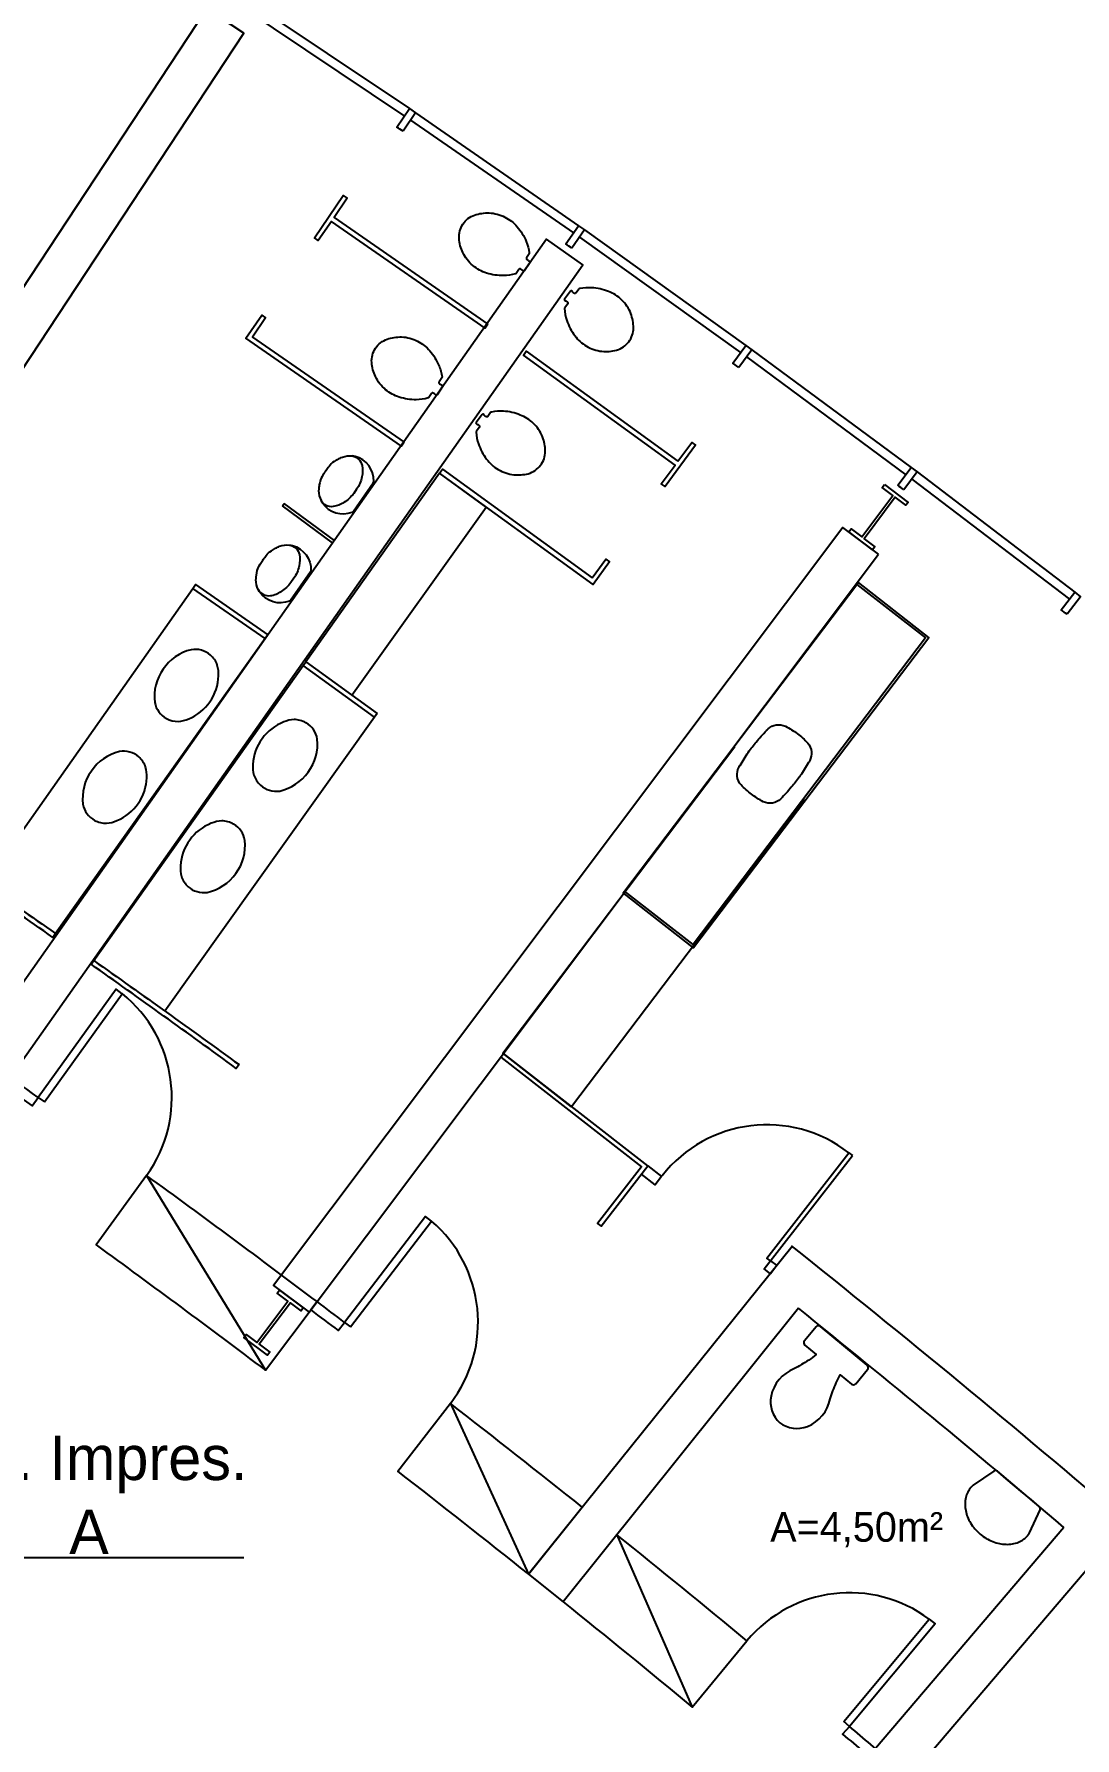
# Model space of a CAD drawing. Extents: x -1.7 to 87, y -33.6 to 19.
# Drawn here: x 63.54 to 70.56, y -8.9 to 2.6 of the extents above; entities that cross this region are included whole.
import ezdxf
from ezdxf import colors
from ezdxf.entities.mleader import LeaderData, LeaderLine
from ezdxf.math import Vec2, Vec3

# ---------------------------------------------------------------- set-up
doc = ezdxf.new("R2010")
doc.units = 0
for name, color, linetype in [('AR-ARMÁRIOS', 2, 'Continuous'), ('AR-DIV', 2, 'Continuous'), ('AR-ESQ', 2, 'Continuous'), ('AR-EST', 4, 'Continuous'), ('AR-PAR-ALV', 5, 'Continuous'), ('AR-PISO', 1, 'Continuous'), ('AR-POR', 1, 'Continuous'), ('AR-SAN', 2, 'Continuous'), ('AR-SMB', 1, 'Continuous'), ('AR-TXT', 2, 'Continuous')]:
    doc.layers.add(name, color=color, linetype=linetype)
doc.styles.add('1-125', font='stylu.ttf', dxfattribs={"height": 0.2})

# ---------------------------------------------------------------- blocks, each defined once
blk = doc.blocks.new('_Dot')
at = {"color": 0, "linetype": 'ByBlock', "lineweight": -2}
blk.add_line((-0.5, 0), (-1, 0), dxfattribs=at)
at = {"color": 0, "linetype": 'ByBlock', "const_width": 0.5}
blk.add_lwpolyline([(-0.25, 0, 1), (0.25, 0, 1)], format="xyb", close=True, dxfattribs=at)

msp = doc.modelspace()

# ---------------------------------------------------------------- linework, layer by layer
at = {"layer": 'AR-ARMÁRIOS'}
for points in [[(61.317, -2.363, 0.003411), (60.36, -1.743), (59.749, -2.701, -0.003383), (60.692, -3.311), (64.704, 2.775)], [(68.697, -5.996), (67.11, -7.979, -0.003383), (67.981, -8.689), (68.35, -8.241, 0.003386), (67.472, -7.526)]]:
    msp.add_lwpolyline(points, format="xyb", dxfattribs=at)
for points in [[(67.681, -5.036), (67.774, -5.108), (67.731, -5.163), (67.638, -5.091)], [(68.509, -5.676), (68.551, -5.709), (68.508, -5.764), (68.466, -5.731), (69.062, -4.966)]]:
    msp.add_lwpolyline(points, dxfattribs=at)
for points in [[(64.298, -5.1), (63.957, -5.569, -0.004286), (65.1, -6.415), (65.448, -5.952, 0.004282)], [(66.348, -6.639), (65.993, -7.098, -0.003383), (66.875, -7.792), (67.238, -7.339, 0.003386)]]:
    msp.add_lwpolyline(points, format="xyb", close=True, dxfattribs=at)
at = {"layer": 'AR-ARMÁRIOS', "color": 1}
for points in [[(64.298, -5.1), (65.1, -6.415)], [(66.348, -6.639), (66.875, -7.792)], [(67.472, -7.526), (67.981, -8.689)]]:
    msp.add_lwpolyline(points, dxfattribs=at)
at = {"layer": 'AR-DIV'}
for p, q in [((65.215, -0.58), (65.227, -0.564)), ((65.565, -0.813), (65.227, -0.564)), ((65.553, -0.829), (65.215, -0.58)), ((67.341, -5.424), (67.365, -5.443))]:
    msp.add_line(p, q, dxfattribs=at)
for points in [[(66.602, 0.646), (66.584, 0.62), (65.545, 1.34), (65.456, 1.21), (65.43, 1.228), (65.625, 1.514), (65.651, 1.497), (65.563, 1.366)], [(66.036, -0.151), (66.018, -0.177), (64.968, 0.551), (65.075, 0.707), (65.101, 0.689), (65.012, 0.559)], [(67.884, -0.279), (67.977, -0.152), (68.003, -0.171), (67.797, -0.45), (67.771, -0.432), (67.865, -0.305), (66.841, 0.438), (66.859, 0.464)], [(67.304, -1.066), (67.397, -0.939), (67.423, -0.958), (67.311, -1.11), (66.275, -0.359), (66.294, -0.333)], [(65.115, -1.45), (65.097, -1.475), (64.61, -1.138), (64.628, -1.112)], [(65.854, -1.981), (65.836, -2.007), (65.354, -1.658), (65.372, -1.632)]]:
    msp.add_lwpolyline(points, close=True, dxfattribs=at)
for points in [[(63.683, -3.467), (63.665, -3.493, 0.003376), (62.677, -2.81), (62.695, -2.784, -0.003377)], [(64.922, -4.352), (64.903, -4.377, 0.003393), (63.923, -3.674), (63.941, -3.649, -0.003394)], [(62.942, -4.134), (62.903, -4.192, -0.002281), (63.526, -4.631), (63.567, -4.574, 0.002285)], [(65.449, -5.952), (65.406, -6.008, -0.000692), (65.591, -6.147), (65.634, -6.092, 0.000694)], [(69.042, -8.819), (68.995, -8.871, -0.001144), (69.287, -9.118), (69.331, -9.064, -0.000085)]]:
    msp.add_lwpolyline(points, format="xyb", close=True, dxfattribs=at)
msp.add_lwpolyline([(66.688, -4.301), (67.639, -5.041), (67.341, -5.424), (67.365, -5.443), (67.681, -5.036), (66.706, -4.277)], dxfattribs=at)
at = {"layer": 'AR-ESQ'}
for points in [[(64.927, 2.796), (66.038, 2.051)], [(66.079, 2.023), (67.179, 1.262)], [(67.219, 1.233), (68.307, 0.455)], [(68.347, 0.426), (69.423, -0.37)], [(69.462, -0.399), (70.526, -1.211)]]:
    msp.add_lwpolyline(points, dxfattribs=at)
at = {"layer": 'AR-ESQ', "color": 1}
for points in [[(64.96, 2.846), (66.072, 2.101)], [(66.113, 2.073), (67.213, 1.311)], [(67.254, 1.282), (68.342, 0.503)], [(68.382, 0.474), (69.458, -0.321)], [(69.498, -0.351), (70.562, -1.163)]]:
    msp.add_lwpolyline(points, dxfattribs=at)
at = {"layer": 'AR-ESQ'}
for points in [[(66.029, 1.949, 0.000138), (65.987, 1.977), (66.072, 2.101), (66.113, 2.073)], [(67.168, 1.159, 0.000138), (67.127, 1.188), (67.213, 1.311), (67.254, 1.282)], [(69.408, -0.471, 0.000138), (69.368, -0.441), (69.458, -0.321), (69.498, -0.351)], [(70.51, -1.312, 0.000138), (70.47, -1.282), (70.562, -1.163), (70.602, -1.194)]]:
    msp.add_lwpolyline(points, format="xyb", close=True, dxfattribs=at)
msp.add_lwpolyline([(68.294, 0.353), (68.254, 0.382), (68.342, 0.503), (68.382, 0.474)], close=True, dxfattribs=at)
at = {"layer": 'AR-EST'}
for points in [[(69.279, -0.436), (69.438, -0.557), (69.423, -0.576), (69.351, -0.522), (69.141, -0.802), (69.213, -0.856), (69.198, -0.876), (69.038, -0.756), (69.053, -0.736), (69.125, -0.79), (69.335, -0.51), (69.263, -0.456), (69.279, -0.436)], [(65.195, -5.874), (65.355, -5.994), (65.34, -6.014), (65.268, -5.96), (65.057, -6.239), (65.129, -6.294), (65.114, -6.314), (64.954, -6.193), (64.969, -6.173), (65.041, -6.227), (65.252, -5.948), (65.18, -5.894), (65.195, -5.874)]]:
    msp.add_lwpolyline(points, dxfattribs=at)
at = {"layer": 'AR-PAR-ALV'}
for p, q in [((68.656, -5.579), (66.876, -7.792)), ((69.446, -9.162), (70.912, -7.442)), ((70.489, -7.476), (69.218, -8.968)), ((66.876, -7.792), (67.11, -7.979))]:
    msp.add_line(p, q, dxfattribs=at)
msp.add_lwpolyline([(60.692, -3.311), (60.942, -3.476), (64.955, 2.61), (64.704, 2.775)], dxfattribs=at)
msp.add_lwpolyline([(63.378, -4.44), (67.241, 1.047), (66.996, 1.219), (63.132, -4.267, -0.000897)], format="xyb", dxfattribs=at)
msp.add_lwpolyline([(69.238, -0.906), (68.998, -0.726), (65.155, -5.843), (65.395, -6.024)], close=True, dxfattribs=at)
for centre, radius, start, end in [((15.179, -72.643), 85.775, 49.47691, 51.43634), ((15.081, -72.757), 85.625, 49.67667, 51.23195)]:
    msp.add_arc(centre, radius, start, end, dxfattribs=at)
at = {"layer": 'AR-PISO'}
msp.add_arc((68.485, -5.657), 0.899, 52.0879, 141.9845, dxfattribs=at)
at = {"layer": 'AR-POR'}
for points in [[(63.608, -4.603), (64.133, -3.873), (64.093, -3.843), (63.567, -4.574)], [(65.673, -6.122), (66.221, -5.408), (66.181, -5.377), (65.634, -6.092)], [(69.003, -8.787), (69.58, -8.095), (69.619, -8.127), (69.042, -8.819)]]:
    msp.add_lwpolyline(points, close=True, dxfattribs=at)
msp.add_lwpolyline([(68.509, -5.676), (68.485, -5.658), (69.038, -4.947), (69.062, -4.966)], dxfattribs=at)
for centre, radius, start, end in [((63.568, -4.573), 0.9, 324.1905, 51.0943), ((65.635, -6.091), 0.9, 322.433, 49.3368), ((69.042, -8.818), 0.901, 53.3314, 140.2352)]:
    msp.add_arc(centre, radius, start, end, dxfattribs=at)
at = {"layer": 'AR-SAN', "color": 1}
for points in [[(66.609, 1.397, -0.107708), (66.716, 1.369, -0.104255), (66.799, 1.304, -0.082654), (66.86, 1.205, -0.060312), (66.881, 1.127, -0.161718), (66.88, 1.121), (66.863, 1.094, 0.449066), (66.865, 1.082), (66.873, 1.077, 0.123106), (66.878, 1.074, -0.172037), (66.886, 1.069, -0.102747), (66.887, 1.067, -0.149716), (66.886, 1.063), (66.849, 1.007, -0.149716), (66.845, 1.004, -0.102747), (66.843, 1.004, -0.172037), (66.835, 1.009, 0.123106), (66.831, 1.013), (66.823, 1.018, 0.449066), (66.81, 1.015), (66.793, 0.989, -0.161718), (66.788, 0.985, -0.060312), (66.707, 0.974, -0.082654), (66.593, 0.991, -0.104255), (66.5, 1.042, -0.107708), (66.432, 1.129, -0.088187), (66.407, 1.225, -0.163426), (66.433, 1.321, -0.163426), (66.511, 1.383, -0.088187)], [(67.566, 0.718, 0.107708), (67.504, 0.81, 0.104255), (67.415, 0.867, 0.082654), (67.302, 0.892, 0.060312), (67.221, 0.886, 0.161718), (67.216, 0.883), (67.196, 0.857, -0.449066), (67.183, 0.855), (67.176, 0.861, -0.123106), (67.172, 0.865, 0.172037), (67.165, 0.871, 0.102747), (67.162, 0.871, 0.149716), (67.159, 0.869), (67.118, 0.815, 0.149716), (67.117, 0.812, 0.102747), (67.118, 0.809, 0.172037), (67.125, 0.804, -0.123106), (67.13, 0.801), (67.138, 0.795, -0.449066), (67.139, 0.782), (67.12, 0.757, 0.161718), (67.118, 0.751, 0.060312), (67.134, 0.671, 0.082654), (67.188, 0.569, 0.104255), (67.266, 0.498, 0.107708), (67.371, 0.463, 0.088187), (67.47, 0.471, 0.163426), (67.552, 0.527, 0.163426), (67.584, 0.621, 0.088187)], [(65.843, 0.484, -0.163426), (65.921, 0.545, -0.088187), (66.019, 0.56, -0.107708), (66.126, 0.532, -0.104255), (66.209, 0.466, -0.082654), (66.27, 0.368, -0.060312), (66.292, 0.29, -0.161718), (66.29, 0.283), (66.273, 0.257, 0.449066), (66.275, 0.244), (66.283, 0.239, 0.123106), (66.288, 0.237, -0.172037), (66.296, 0.232, -0.102747), (66.297, 0.229, -0.149716), (66.296, 0.225), (66.259, 0.169, -0.149716), (66.256, 0.167, -0.102747), (66.253, 0.167, -0.172037), (66.245, 0.172, 0.123106), (66.241, 0.176), (66.233, 0.181, 0.449066), (66.221, 0.178), (66.203, 0.152, -0.161718), (66.198, 0.148, -0.060312), (66.118, 0.136, -0.082654), (66.003, 0.154, -0.104255), (65.911, 0.204, -0.107708), (65.843, 0.292, -0.088187), (65.817, 0.387, -0.163426)], [(66.956, -0.306, 0.163426), (66.989, -0.212, 0.088187), (66.97, -0.115, 0.107708), (66.908, -0.023, 0.104255), (66.819, 0.033, 0.082654), (66.706, 0.059, 0.060312), (66.626, 0.053, 0.161718), (66.62, 0.049), (66.601, 0.024, -0.449066), (66.588, 0.022), (66.58, 0.028, -0.123106), (66.576, 0.032, 0.172037), (66.569, 0.038, 0.102747), (66.567, 0.038, 0.149716), (66.563, 0.036), (66.522, -0.018, 0.149716), (66.521, -0.022, 0.102747), (66.522, -0.024, 0.172037), (66.529, -0.03, -0.123106), (66.535, -0.032), (66.542, -0.038, -0.449066), (66.543, -0.051), (66.524, -0.076, 0.161718), (66.522, -0.083, 0.060312), (66.538, -0.162, 0.082654), (66.592, -0.264, 0.104255), (66.671, -0.335, 0.107708), (66.776, -0.37, 0.088187), (66.874, -0.363, 0.163426)], [(64.432, -2.016, 0.12568), (64.512, -2.035, 0.090827), (64.582, -2.018, 0.145664), (64.725, -1.902, 0.145664), (64.783, -1.727, 0.090827), (64.775, -1.655, 0.12568), (64.729, -1.587, 0.221372), (64.599, -1.551, 0.18588), (64.409, -1.683, 0.18588), (64.353, -1.907, 0.221372)], [(65.067, -2.466, 0.221372), (65.196, -2.505, 0.18588), (65.388, -2.377, 0.18588), (65.45, -2.154, 0.221372), (65.373, -2.044, 0.12568), (65.293, -2.023, 0.090827), (65.223, -2.039, 0.145664), (65.078, -2.152, 0.145664), (65.015, -2.325, 0.090827), (65.022, -2.397, 0.12568)], [(68.384, -2.208, -0.023279), (68.412, -2.175, -0.01916), (68.481, -2.097, -0.021277), (68.485, -2.093, -0.022101), (68.492, -2.085, -0.137935), (68.547, -2.059, -0.168041), (68.61, -2.068, -0.040113), (68.69, -2.118, -0.040113), (68.76, -2.181, -0.168041), (68.785, -2.24, -0.137935), (68.774, -2.299, -0.022101), (68.769, -2.309, -0.021277), (68.766, -2.313, -0.01916), (68.71, -2.401, -0.023279), (68.685, -2.436, -0.023279), (68.657, -2.47, -0.01916), (68.588, -2.548, -0.021277), (68.585, -2.552, -0.022101), (68.577, -2.56, -0.137935), (68.523, -2.586, -0.168041), (68.459, -2.577, -0.040113), (68.38, -2.527, -0.040113), (68.31, -2.464, -0.168041), (68.284, -2.405, -0.137935), (68.295, -2.346, -0.022101), (68.3, -2.336, -0.021277), (68.303, -2.332, -0.01916), (68.359, -2.244, -0.023279)], [(63.947, -2.703, 0.12568), (64.028, -2.723, 0.090827), (64.098, -2.705, 0.145664), (64.241, -2.589, 0.145664), (64.299, -2.415, 0.090827), (64.291, -2.343, 0.12568), (64.245, -2.274, 0.221372), (64.115, -2.239, 0.18588), (63.925, -2.37, 0.18588), (63.868, -2.594, 0.221372)], [(64.805, -2.707, 0.090827), (64.734, -2.723, 0.145664), (64.589, -2.836, 0.145664), (64.527, -3.009, 0.090827), (64.533, -3.081, 0.12568), (64.578, -3.151, 0.221372), (64.707, -3.189, 0.18588), (64.9, -3.062, 0.18588), (64.961, -2.839, 0.221372), (64.885, -2.728, 0.12568)], [(68.952, -6.5, -0.023796), (68.979, -6.445), (69.055, -6.508, 0.414214), (69.084, -6.506), (69.164, -6.41, 0.414214), (69.161, -6.381), (68.846, -6.119, 0.414214), (68.818, -6.121), (68.738, -6.217, 0.414214), (68.74, -6.246), (68.817, -6.309, -0.023796), (68.767, -6.346, -0.018927), (68.667, -6.406, 0.257438), (68.513, -6.59, 0.262599), (68.571, -6.769, 0.262599), (68.758, -6.794, 0.257438), (68.911, -6.609, -0.018927)], [(70.328, -7.358, 0.337161), (70.323, -7.335), (70.04, -7.097, 0.336681), (70.015, -7.096), (69.877, -7.19, 0.037231), (69.861, -7.207, 0.120607), (69.827, -7.275, 0.105071), (69.826, -7.362, 0.088648), (69.859, -7.446, 0.079737), (69.924, -7.521, 0.079737), (70.01, -7.572, 0.088648), (70.098, -7.59, 0.105071), (70.183, -7.575, 0.120607), (70.245, -7.53, 0.033402), (70.257, -7.513)]]:
    msp.add_lwpolyline(points, format="xyb", close=True, dxfattribs=at)
for points in [[(65.591, -0.265, 0.022672), (65.563, -0.281, 0.08407), (65.529, -0.314, 0.008051), (65.509, -0.341), (65.507, -0.344, 0.008051), (65.488, -0.373, 0.08407), (65.469, -0.416, 0.022672), (65.462, -0.447, 0.027927), (65.459, -0.478, 0.111704), (65.475, -0.544, 0.032298), (65.484, -0.561, 0.34805), (65.686, -0.622, 0.171293), (65.694, -0.616), (65.828, -0.425, 0.171293), (65.831, -0.415, 0.34805), (65.705, -0.246, 0.032298), (65.686, -0.243, 0.111704)], [(65.591, -0.265, -0.027927), (65.619, -0.251, -0.111704), (65.686, -0.243, -0.311697), (65.752, -0.308, -0.114611), (65.751, -0.385, -0.100603), (65.715, -0.468), (65.696, -0.496, -0.100603), (65.63, -0.557, -0.114611), (65.558, -0.585, -0.311697), (65.475, -0.544, -0.111704)], [(65.051, -1.145, -0.111704), (65.036, -1.079, -0.027927), (65.039, -1.049), (65.045, -1.017, -0.08407), (65.064, -0.974, -0.008051), (65.083, -0.946), (65.085, -0.943, -0.008051), (65.105, -0.915, -0.08407), (65.14, -0.883, -0.022672), (65.167, -0.866, -0.027927), (65.195, -0.853, -0.111704), (65.262, -0.845, -0.311697), (65.329, -0.909, -0.114611), (65.327, -0.986, -0.100603), (65.292, -1.069), (65.272, -1.097, -0.100603), (65.206, -1.158, -0.114611)], [(65.262, -0.845, -0.032298), (65.282, -0.848, -0.34805), (65.407, -1.017, -0.162816), (65.404, -1.026), (65.27, -1.218, -0.162816), (65.262, -1.223, -0.34805), (65.061, -1.163, -0.032298), (65.051, -1.145, 0.311697), (65.134, -1.186, 0.114611), (65.206, -1.158, 0.100603)], [(65.097, -1.475), (63.683, -3.467, 0.00164)], [(65.836, -2.007), (64.421, -3.99, 0.001657)]]:
    msp.add_lwpolyline(points, format="xyb", dxfattribs=at)
for points in [[(66.59, -0.588), (66.275, -0.359), (65.373, -1.633), (65.684, -1.858)], [(69.091, -1.11), (69.555, -1.472), (67.987, -3.542), (67.524, -3.18)]]:
    msp.add_lwpolyline(points, close=True, dxfattribs=at)
for points in [[(63.204, -3.134), (64.61, -1.138)], [(69.091, -1.11), (69.101, -1.097), (69.577, -1.47), (67.99, -3.564), (67.515, -3.193), (67.524, -3.18)], [(63.941, -3.649), (65.354, -1.658)], [(68.728, -2.563), (68.733, -2.567), (67.165, -4.636), (66.703, -4.274), (68.269, -2.204)]]:
    msp.add_lwpolyline(points, dxfattribs=at)

# ---------------------------------------------------------------- texts
at = {"layer": 'AR-TXT', "color": 2, "attachment_point": 5, "style": '1-125'}
for s, insert, char_height in [('{\\H2x;\\PEst. Impres.\\PA}', (63.909, -7.006), 0.15), ('A=4,50m²', (69.09, -7.491), 0.2)]:
    msp.add_mtext(s, dxfattribs=dict(at, insert=insert, char_height=char_height))

# ---------------------------------------------------------------- leaders
at = {"layer": 'AR-SMB'}
ml = msp.add_multileader_mtext('Standard', dxfattribs=at)
ml.set_content('', color=256)
ml.set_leader_properties()
ml.set_arrow_properties(name='DOT')
ml.build(insert=Vec2(0, 0))
ml.multileader.update_dxf_attribs({"text_right_attachment_type": 6, "dogleg_length": 0.36, "arrow_head_size": 0.1})
ctx = ml.context
ctx.base_point, ctx.char_height, ctx.arrow_head_size, ctx.landing_gap_size, ctx.plane_origin = Vec3(64.953, -7.679), 0.18, 0.1, 0.09, Vec3(61.95, -7.844)
ctx.right_attachment = 6
notes = []
notes.append((ctx, [(0, (1, 1, 0), (62.757, -7.679), (1, 0), 2.196, [(0, [(61.95, -7.844)], 0, [])])]))
ctx.mtext.insert, ctx.mtext.flow_direction = Vec3(65.043, -7.589), 5
for ctx, leaders in notes:
    for number, flags, end, landing, length, lines in leaders:
        leader = LeaderData()
        leader.index, (leader.has_last_leader_line, leader.has_dogleg_vector, leader.attachment_direction) = number, flags
        leader.last_leader_point, leader.dogleg_vector, leader.dogleg_length = Vec3(end), Vec3(landing), length
        for number, points, colour, breaks in lines:
            line = LeaderLine()
            line.index, line.vertices, line.color, line.breaks = number, Vec3.list(points), colors.encode_raw_color(colour), breaks
            leader.lines.append(line)
        ctx.leaders.append(leader)

doc.saveas('drawing.dxf')
